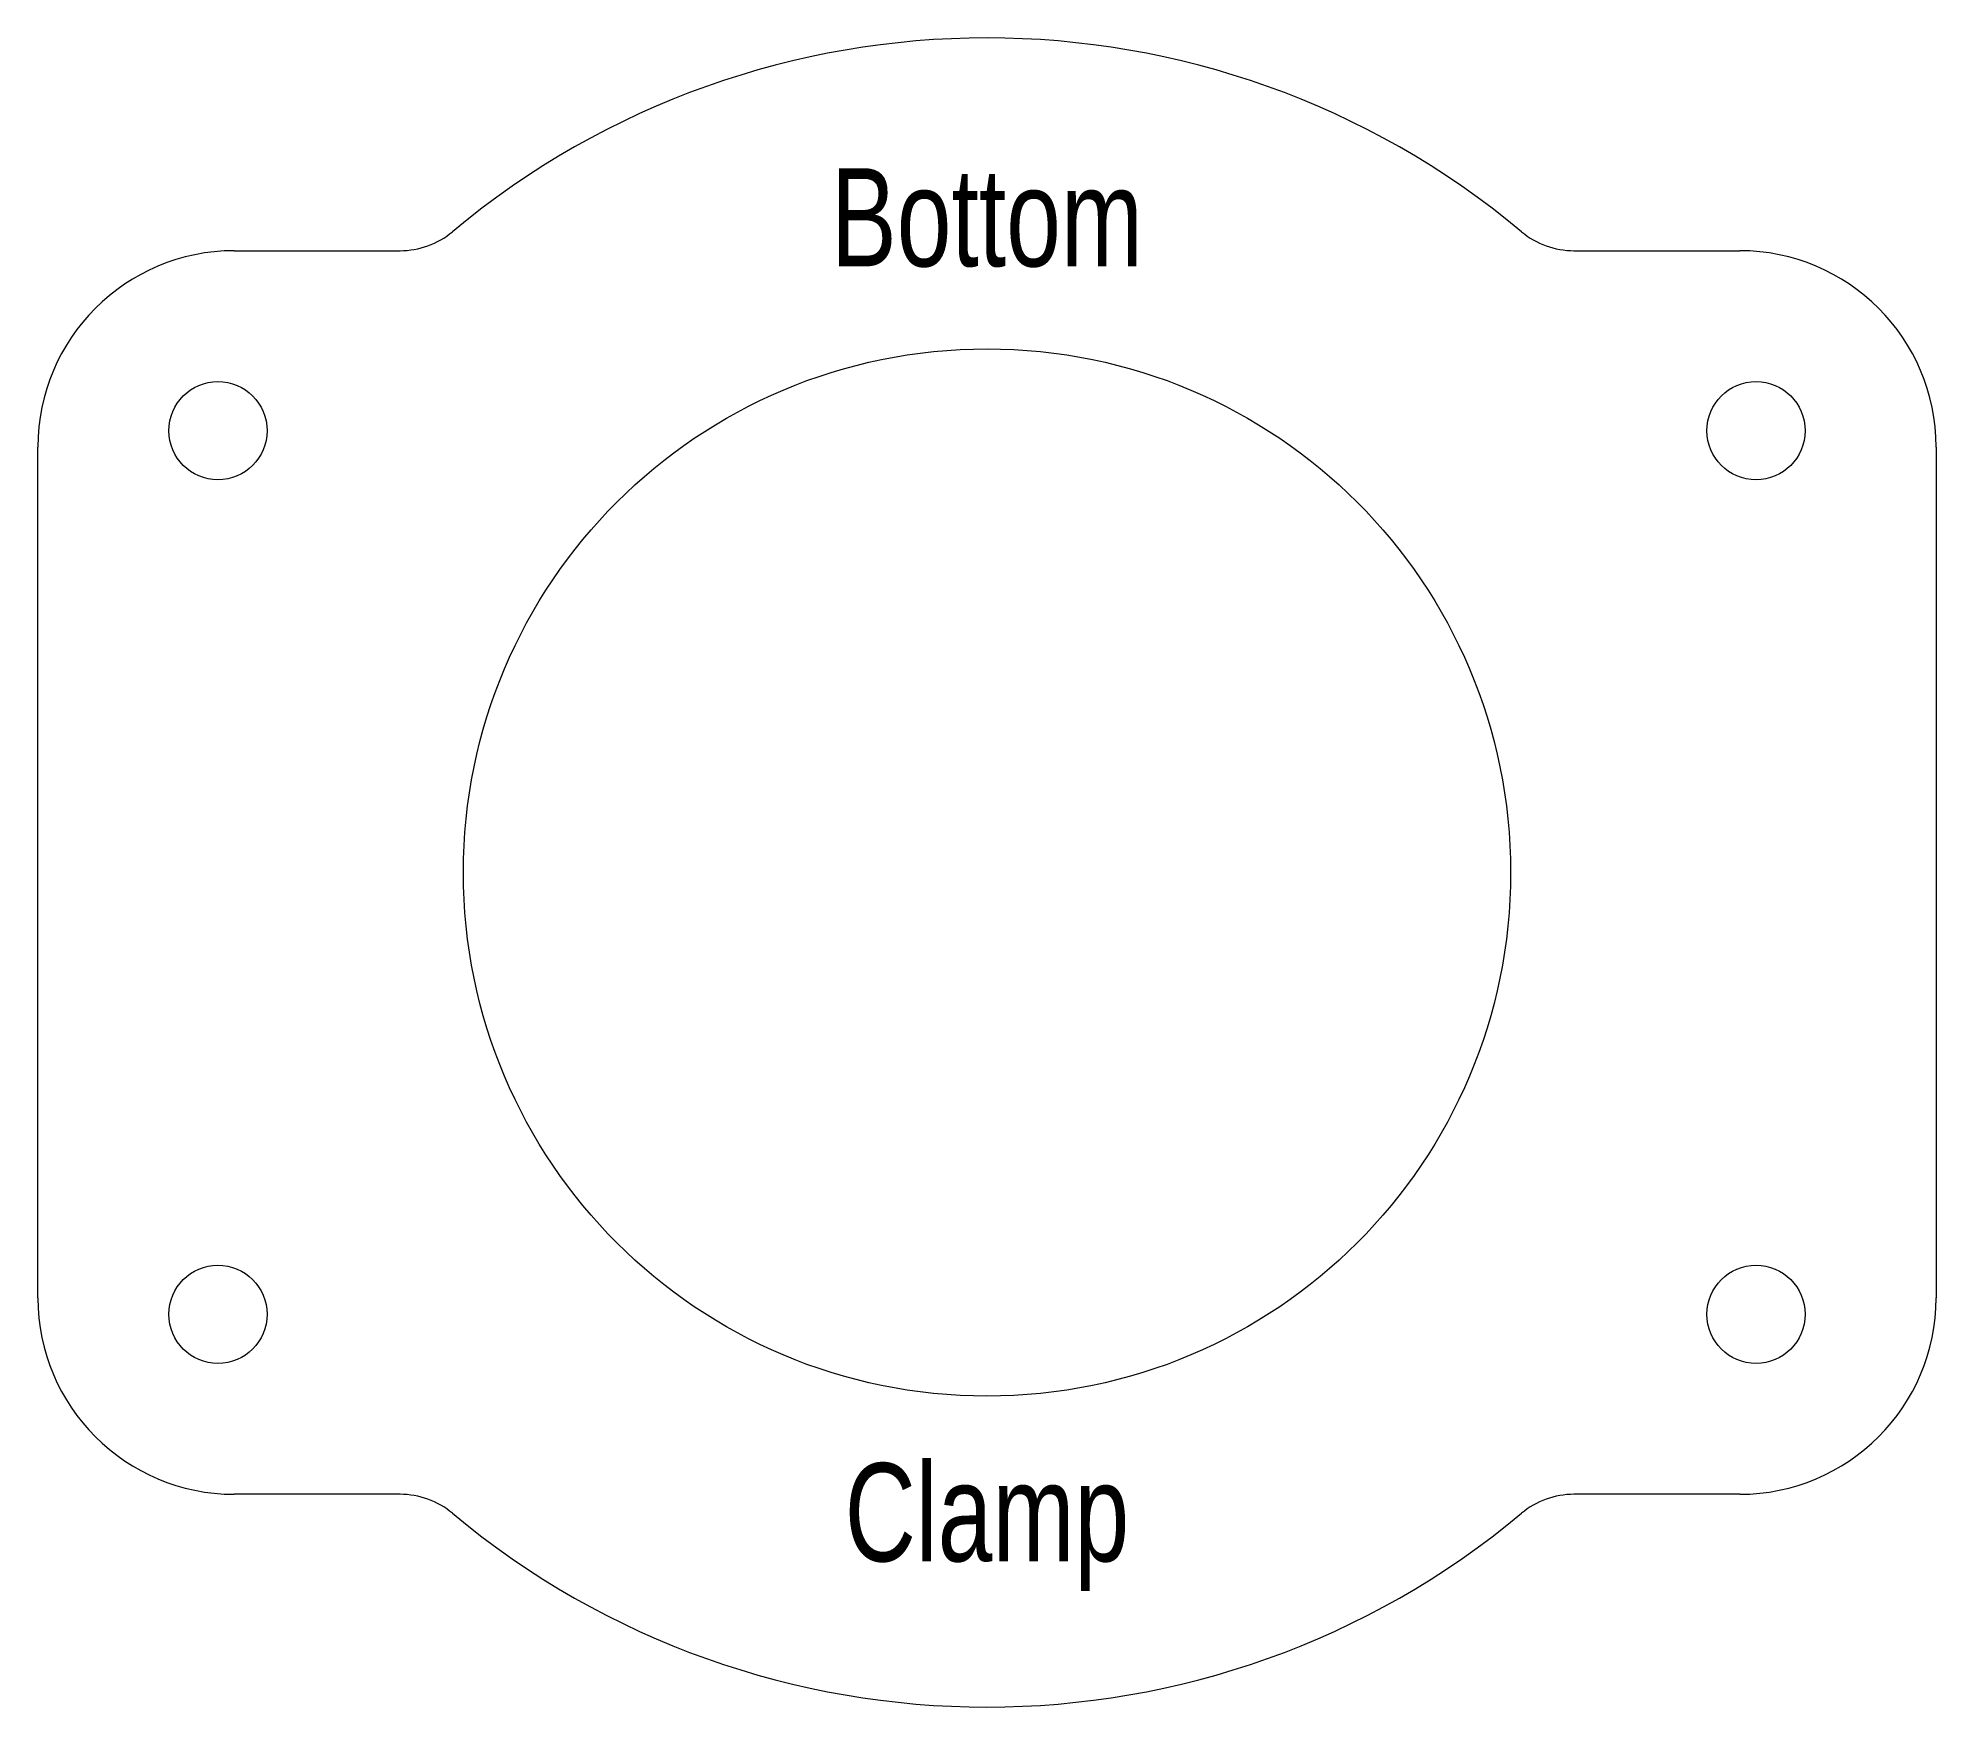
# Model space of a CAD drawing. Header units: millimetres. Extents: x -29 to 29, y -25.5 to 25.5.
import ezdxf

# ---------------------------------------------------------------- set-up
doc = ezdxf.new("R2010")
doc.units = ezdxf.units.MM
doc.layers.add('syringe-clamp-bottom', color=7, linetype='CONTINUOUS', lineweight=0, true_color=0x000000)
doc.layers.add('text', color=1, linetype='CONTINUOUS', lineweight=0, true_color=0xff0000)
doc.styles.get("Standard").update_dxf_attribs({"font": 'txt', "width": 0.75})

msp = doc.modelspace()

# ---------------------------------------------------------------- linework, layer by layer
at = {"layer": 'syringe-clamp-bottom'}
for p, q in [((-23, 19), (-17.937, 19)), ((17.937, 19), (23, 19)), ((-29, -13), (-29, 13)), ((29, 13), (29, -13)), ((-17.937, -19), (-23, -19)), ((23, -19), (17.937, -19))]:
    msp.add_line(p, q, dxfattribs=at)
for centre, radius in [((0, 0), 16), ((-23.5, 13.5), 1.5), ((23.5, 13.5), 1.5), ((-23.5, -13.5), 1.5), ((23.5, -13.5), 1.5)]:
    msp.add_circle(centre, radius, dxfattribs=at)
for centre, radius, start, end in [((0, 0), 25.5, 50.16185, 129.83815), ((-17.937, 21.5), 2.5, 270, 309.83815), ((17.937, 21.5), 2.5, 230.16185, 270), ((-23, 13), 6, 90, 180), ((23, 13), 6, 0, 90), ((-23, -13), 6, 180, 270), ((23, -13), 6, 270, 0), ((-17.937, -21.5), 2.5, 50.16185, 90), ((17.937, -21.5), 2.5, 90, 129.83815), ((0, 0), 25.5, 230.16185, 309.83815)]:
    msp.add_arc(centre, radius, start, end, dxfattribs=at)

# ---------------------------------------------------------------- texts
at = {"layer": 'text', "char_height": 3, "width": 100, "attachment_point": 5}
for s, insert in [('Bottom', (0, 20)), ('Clamp', (0, -20))]:
    msp.add_mtext(s, dxfattribs=dict(at, insert=insert))

doc.saveas('drawing.dxf')
